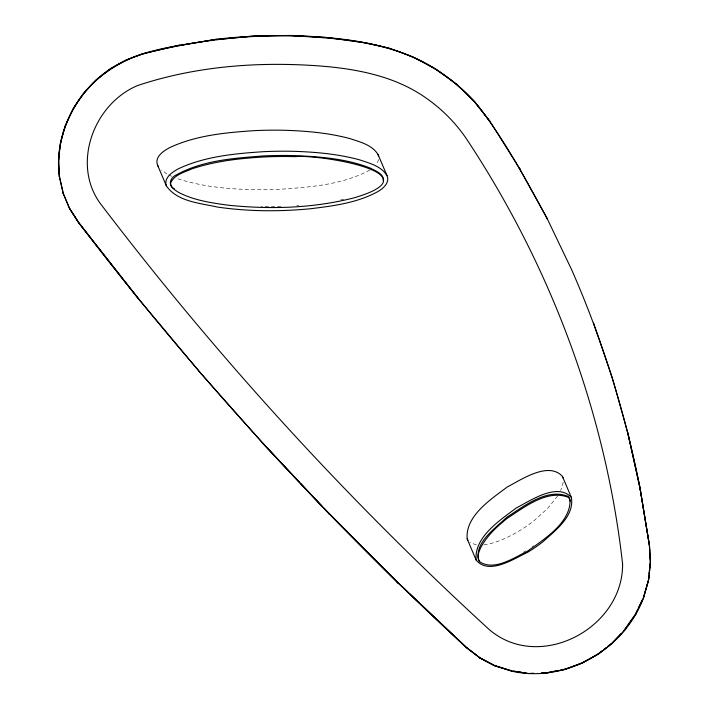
<?xml version="1.0" encoding="UTF-8"?>
<svg xmlns="http://www.w3.org/2000/svg" width="709" height="709" viewBox="0 0 709 709"><rect width="100%" height="100%" fill="white"/><g stroke="black" fill="none" stroke-linecap="round" stroke-linejoin="round"><path stroke-width="0.53" stroke-dasharray="3.54 2.66" d="M563.283 482.129L560.704 490.495M378.739 159.516L376.612 164.045M557.558 496.149L547.729 508.335L534.294 520.468A147.64 145.31 -23 0 1 518.731 531.218C507.936 537.546 496.327 543.129 483.813 544.875M532.042 546.94L533.806 545.806M369.806 170.045C342.367 184.925 310.17 187.123 279.621 189.294C245.385 190.331 210.281 189.321 177.445 178.641M523.189 552.355L525.874 550.84M340.648 199.885L343.812 199.211M296.752 205.61L298.835 205.495M281.03 206.328L261.036 206.363M476.404 544.937L469.899 542.509M168.751 174.848L171.675 176.328M166.801 173.865L161.395 169.965"/><path stroke-width="1.06" d="M198.6 370.692L136.465 296.362L78.557 222.449L69.464 208.331L78.699 222.803C195.312 375.318 325.209 517.588 466.451 647.627L479.958 658.076L494.129 665.547L511.863 671.237C566.083 683.29 624.363 649.462 643.515 597.873L648.7 579.359L650.499 561.546L649.479 545.62L640.174 488.687C625.409 413.595 602.517 340.196 571.826 270.085L546.976 218.177M593.672 323.464L593.495 323.056L612.443 378.154L628.103 433.997L640.023 488.341L649.338 545.274L650.499 561.546L648.7 579.359L643.515 597.873L635.627 613.932L623.823 630.655M648.434 579.182L648.806 575.885M649.063 573.687L649.559 569.292M649.816 567.094L650.313 562.698L649.825 553.986M383.223 180.662C384.367 173.749 374.937 170.736 370.258 168.06C346.364 158.674 320.344 156.707 294.926 155.608A404.298 397.909 -23 0 0 263.358 155.936C233.952 158.222 202.827 160.234 176.514 174.831C170.364 177.25 167.297 185.536 174.458 188.948M637.444 610.077L635.627 613.932L636.195 613.542L625.303 629.078L625.843 628.936L612.691 642.514L607.56 646.519M638.357 608.145L642.451 599.451M643.364 597.519L648.46 580.627M612.691 642.514L620.854 633.819M602.42 650.534L598.139 653.875L582.116 663.225L564.878 669.154L560.695 669.978M604.13 649.196L605.841 647.858M613.125 642.602L598.414 654.141L582.054 662.835M581.043 663.207L564.719 669.597L547.1 672.655L541.836 672.832M551.283 671.831L546.701 673.071L541.233 673.125M553.375 671.423L558.603 670.395M533.585 673.196L528.586 673.55L512.767 671.051L516.09 671.476M323.393 507.662L396.482 581.274L466.451 647.627L479.816 657.722L495.095 665.671L511.712 670.891L494.129 665.547L478.779 657.305M477.343 104.994C459.795 84.77 437.861 68.489 413.462 57.464C375.327 40.165 332.707 38.011 291.523 35.813C241.45 34.98 191.403 41.219 142.988 53.99C125.777 59.281 109.984 68.33 96.433 80.161C69.881 104.453 54.753 141.215 59.556 177.215L59.308 176.133C53.946 134.364 75.571 92.135 110.134 68.968C141.694 48.478 180.458 45.624 216.582 39.217C253.441 34.98 290.637 34.378 327.611 37.595C368.813 41.264 411.211 50.41 445.013 75.544C457.004 83.901 467.754 93.987 477.343 104.994C504.932 140.178 525.989 179.926 547.437 219.019L519.192 167.9L520.069 169.291L489.919 121.292L474.401 101.476L456.25 83.99L435.778 69.119L413.312 57.11L389.232 48.168L364.08 42.77L327.611 37.595L290.814 35.45L253.733 35.991L216.342 39.615L216.582 39.217L178.836 45.633L179.545 45.11L142.846 53.645L125.954 60.026L110.134 68.968L95.83 80.223L83.414 93.499L73.24 108.433L65.68 125.032L65.565 124.607L60.699 142.243L60.611 141.596L58.634 159.8L58.501 158.922L59.556 177.215M518.279 671.769L521.558 672.212M523.747 672.504L525.927 672.797M421.359 604.795L466.3 647.273L476.43 655.107M478.123 656.419L479.958 658.076M198.662 370.967L262.942 443.355L329.641 514.468L328.684 513.281L398.316 583.268L396.482 581.274L407.719 591.9M409.323 593.415L419.755 603.279M479.736 561.528C476.226 558.16 478.761 552.524 480.179 548.757C486.285 536.394 496.672 526.796 507.281 518.288C524.119 507.458 547.126 489.033 568.246 497.301A6.425 6.319 -23 0 1 570.036 499.792C571.002 522.684 543.395 539.744 527.221 551.38C513.6 557.85 494.013 571.631 479.266 561.546C472.619 543.449 495.857 527.948 506.829 517.233C523.676 506.412 546.674 487.978 567.803 496.247A6.425 6.319 -23 0 1 569.584 498.737L570.107 501.192M299.207 481.934L263.066 443.683M300.722 483.547L310.542 493.996M312.057 495.6L321.877 506.049M69.464 208.331L78.557 222.449L137.83 297.886M562.432 476.395C548.456 461.045 521.328 479.701 507.352 486.915C491.257 499.092 465.015 515.939 467.196 538.982L476.129 560.03C488.802 575.602 514.069 558.639 527.664 552.267A147.64 145.31 -23 0 0 543.227 541.508C555.484 530.261 574.609 516.205 571.365 497.443L562.432 476.395L562.981 477.893M571.365 497.443C557.389 482.093 530.261 500.749 516.285 507.963C500.191 520.14 473.949 536.988 476.129 560.03M378.101 154.668C372.411 145.026 360.34 142.075 350.432 138.734C329.508 133.062 307.777 131.068 286.17 130.323A408.614 402.163 -23 0 0 254.265 130.651C225.622 132.583 196.038 135.295 169.717 147.614C163.655 150.813 154.482 156.795 157.478 164.922L166.411 185.971C177.498 201.764 199.841 203.04 217.167 207.01C247.689 211.504 278.752 211.707 309.434 208.854C333.053 206 357.69 202.987 378.739 191.084C383.737 188.08 389.941 182.116 387.034 175.708L378.101 154.668L378.624 156.202M387.034 175.708C381.345 166.074 369.274 163.114 359.366 159.782C338.441 154.11 316.71 152.116 295.104 151.363A408.614 402.163 -23 0 0 263.199 151.699C234.555 153.631 204.972 156.334 178.65 168.662C172.588 171.862 163.416 177.844 166.411 185.971M157.478 164.922L158.364 166.624M467.196 538.982L467.878 540.311M489.919 121.292L474.551 101.83M640.174 488.687L627.598 432.215M63.429 194.009L69.615 208.685L62.995 192.759L59.308 176.133L63.429 194.009L62.995 192.759M640.59 490.832L640.023 488.341L649.479 545.62L649.639 550.716M170.559 183.232C170.408 187.646 175.265 190.127 178.376 192.29C193.513 200.213 210.715 202.809 227.447 205.114C269.624 209.545 312.899 208.411 354.119 197.82C438.162 173.173 317.685 154.137 295.378 156.662A404.298 397.909 -23 0 0 263.81 156.99C239.651 158.373 215.288 161.12 192.219 168.76C184.588 172.145 173.971 174.706 170.559 183.232M622.599 564.063C623.114 629.574 536.536 673.904 486.923 627.456A3316.977 3264.555 -23 0 1 101.972 205.69C70.554 166.163 92.941 104.241 137.555 85.567C197.253 65.627 261.586 61.204 324.093 66.309C360.411 69.526 397.572 77.228 427.598 99.118A160.42 157.885 -23 0 1 466.469 138.867C550.601 265.813 605.637 412.611 622.599 564.063"/></g></svg>
